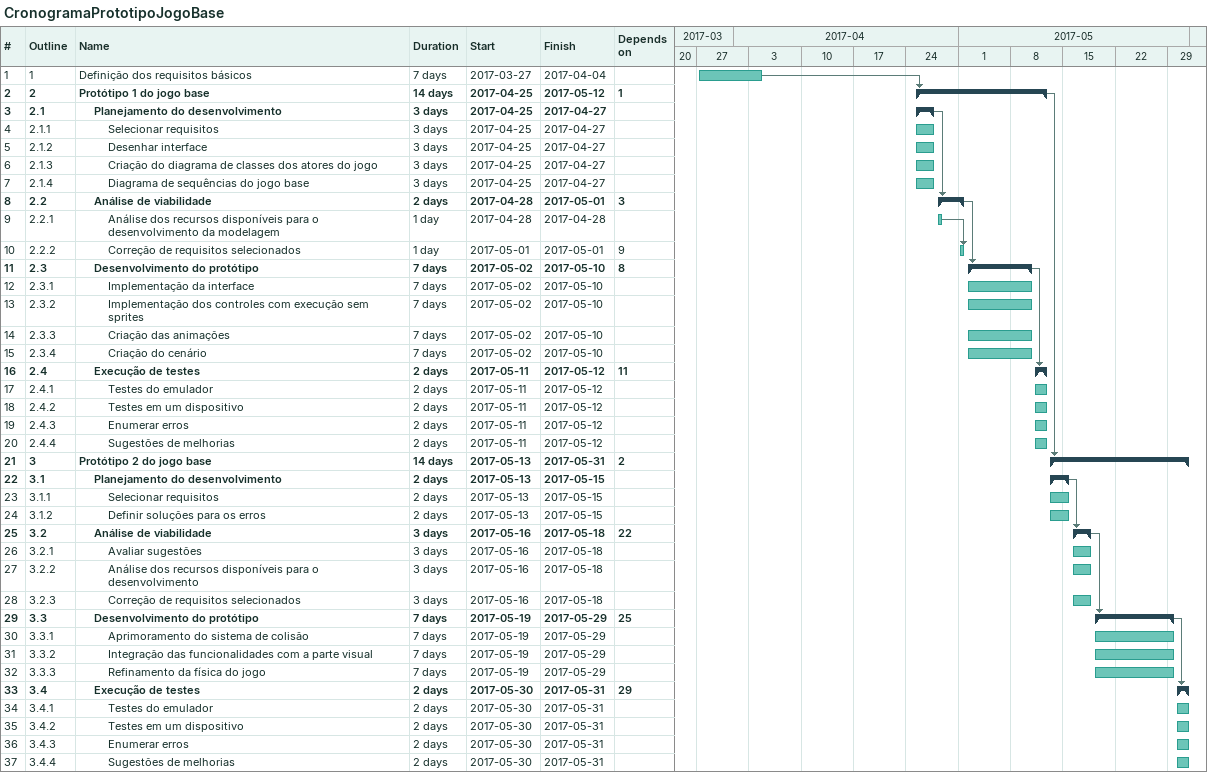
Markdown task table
CronogramaPrototipoJogoBase

| ID | WBS | Task | Duration | Start | Finish | Predecessors |
|---|---|---|---|---|---|---|
| 1 | 1 | Definição dos requisitos básicos | 7d | 2017-03-27 | 2017-04-04 |  |
| 2 | 2 | **Protótipo 1 do jogo base** | 14d | 2017-04-25 | 2017-05-12 | 1 |
| 3 | 2.1 | **Planejamento do desenvolvimento** | 3d | 2017-04-25 | 2017-04-27 |  |
| 4 | 2.1.1 | Selecionar requisitos | 3d | 2017-04-25 | 2017-04-27 |  |
| 5 | 2.1.2 | Desenhar interface | 3d | 2017-04-25 | 2017-04-27 |  |
| 6 | 2.1.3 | Criação do diagrama de classes dos atores do jogo | 3d | 2017-04-25 | 2017-04-27 |  |
| 7 | 2.1.4 | Diagrama de sequências do jogo base | 3d | 2017-04-25 | 2017-04-27 |  |
| 8 | 2.2 | **Análise de viabilidade** | 2d | 2017-04-28 | 2017-05-01 | 3 |
| 9 | 2.2.1 | Análise dos recursos disponíveis para o desenvolvimento da modelagem | 1d | 2017-04-28 | 2017-04-28 |  |
| 10 | 2.2.2 | Correção de requisitos selecionados | 1d | 2017-05-01 | 2017-05-01 | 9 |
| 11 | 2.3 | **Desenvolvimento do protótipo** | 7d | 2017-05-02 | 2017-05-10 | 8 |
| 12 | 2.3.1 | Implementação da interface | 7d | 2017-05-02 | 2017-05-10 |  |
| 13 | 2.3.2 | Implementação dos controles com execução sem sprites | 7d | 2017-05-02 | 2017-05-10 |  |
| 14 | 2.3.3 | Criação das animações | 7d | 2017-05-02 | 2017-05-10 |  |
| 15 | 2.3.4 | Criação do cenário | 7d | 2017-05-02 | 2017-05-10 |  |
| 16 | 2.4 | **Execução de testes** | 2d | 2017-05-11 | 2017-05-12 | 11 |
| 17 | 2.4.1 | Testes do emulador | 2d | 2017-05-11 | 2017-05-12 |  |
| 18 | 2.4.2 | Testes em um dispositivo | 2d | 2017-05-11 | 2017-05-12 |  |
| 19 | 2.4.3 | Enumerar erros | 2d | 2017-05-11 | 2017-05-12 |  |
| 20 | 2.4.4 | Sugestões de melhorias | 2d | 2017-05-11 | 2017-05-12 |  |
| 21 | 3 | **Protótipo 2 do jogo base** | 14d | 2017-05-13 | 2017-05-31 | 2 |
| 22 | 3.1 | **Planejamento do desenvolvimento** | 2d | 2017-05-13 | 2017-05-15 |  |
| 23 | 3.1.1 | Selecionar requisitos | 2d | 2017-05-13 | 2017-05-15 |  |
| 24 | 3.1.2 | Definir soluções para os erros | 2d | 2017-05-13 | 2017-05-15 |  |
| 25 | 3.2 | **Análise de viabilidade** | 3d | 2017-05-16 | 2017-05-18 | 22 |
| 26 | 3.2.1 | Avaliar sugestões | 3d | 2017-05-16 | 2017-05-18 |  |
| 27 | 3.2.2 | Análise dos recursos disponíveis para o desenvolvimento | 3d | 2017-05-16 | 2017-05-18 |  |
| 28 | 3.2.3 | Correção de requisitos selecionados | 3d | 2017-05-16 | 2017-05-18 |  |
| 29 | 3.3 | **Desenvolvimento do protótipo** | 7d | 2017-05-19 | 2017-05-29 | 25 |
| 30 | 3.3.1 | Aprimoramento do sistema de colisão | 7d | 2017-05-19 | 2017-05-29 |  |
| 31 | 3.3.2 | Integração das funcionalidades com a parte visual | 7d | 2017-05-19 | 2017-05-29 |  |
| 32 | 3.3.3 | Refinamento da física do jogo | 7d | 2017-05-19 | 2017-05-29 |  |
| 33 | 3.4 | **Execução de testes** | 2d | 2017-05-30 | 2017-05-31 | 29 |
| 34 | 3.4.1 | Testes do emulador | 2d | 2017-05-30 | 2017-05-31 |  |
| 35 | 3.4.2 | Testes em um dispositivo | 2d | 2017-05-30 | 2017-05-31 |  |
| 36 | 3.4.3 | Enumerar erros | 2d | 2017-05-30 | 2017-05-31 |  |
| 37 | 3.4.4 | Sugestões de melhorias | 2d | 2017-05-30 | 2017-05-31 |  |
